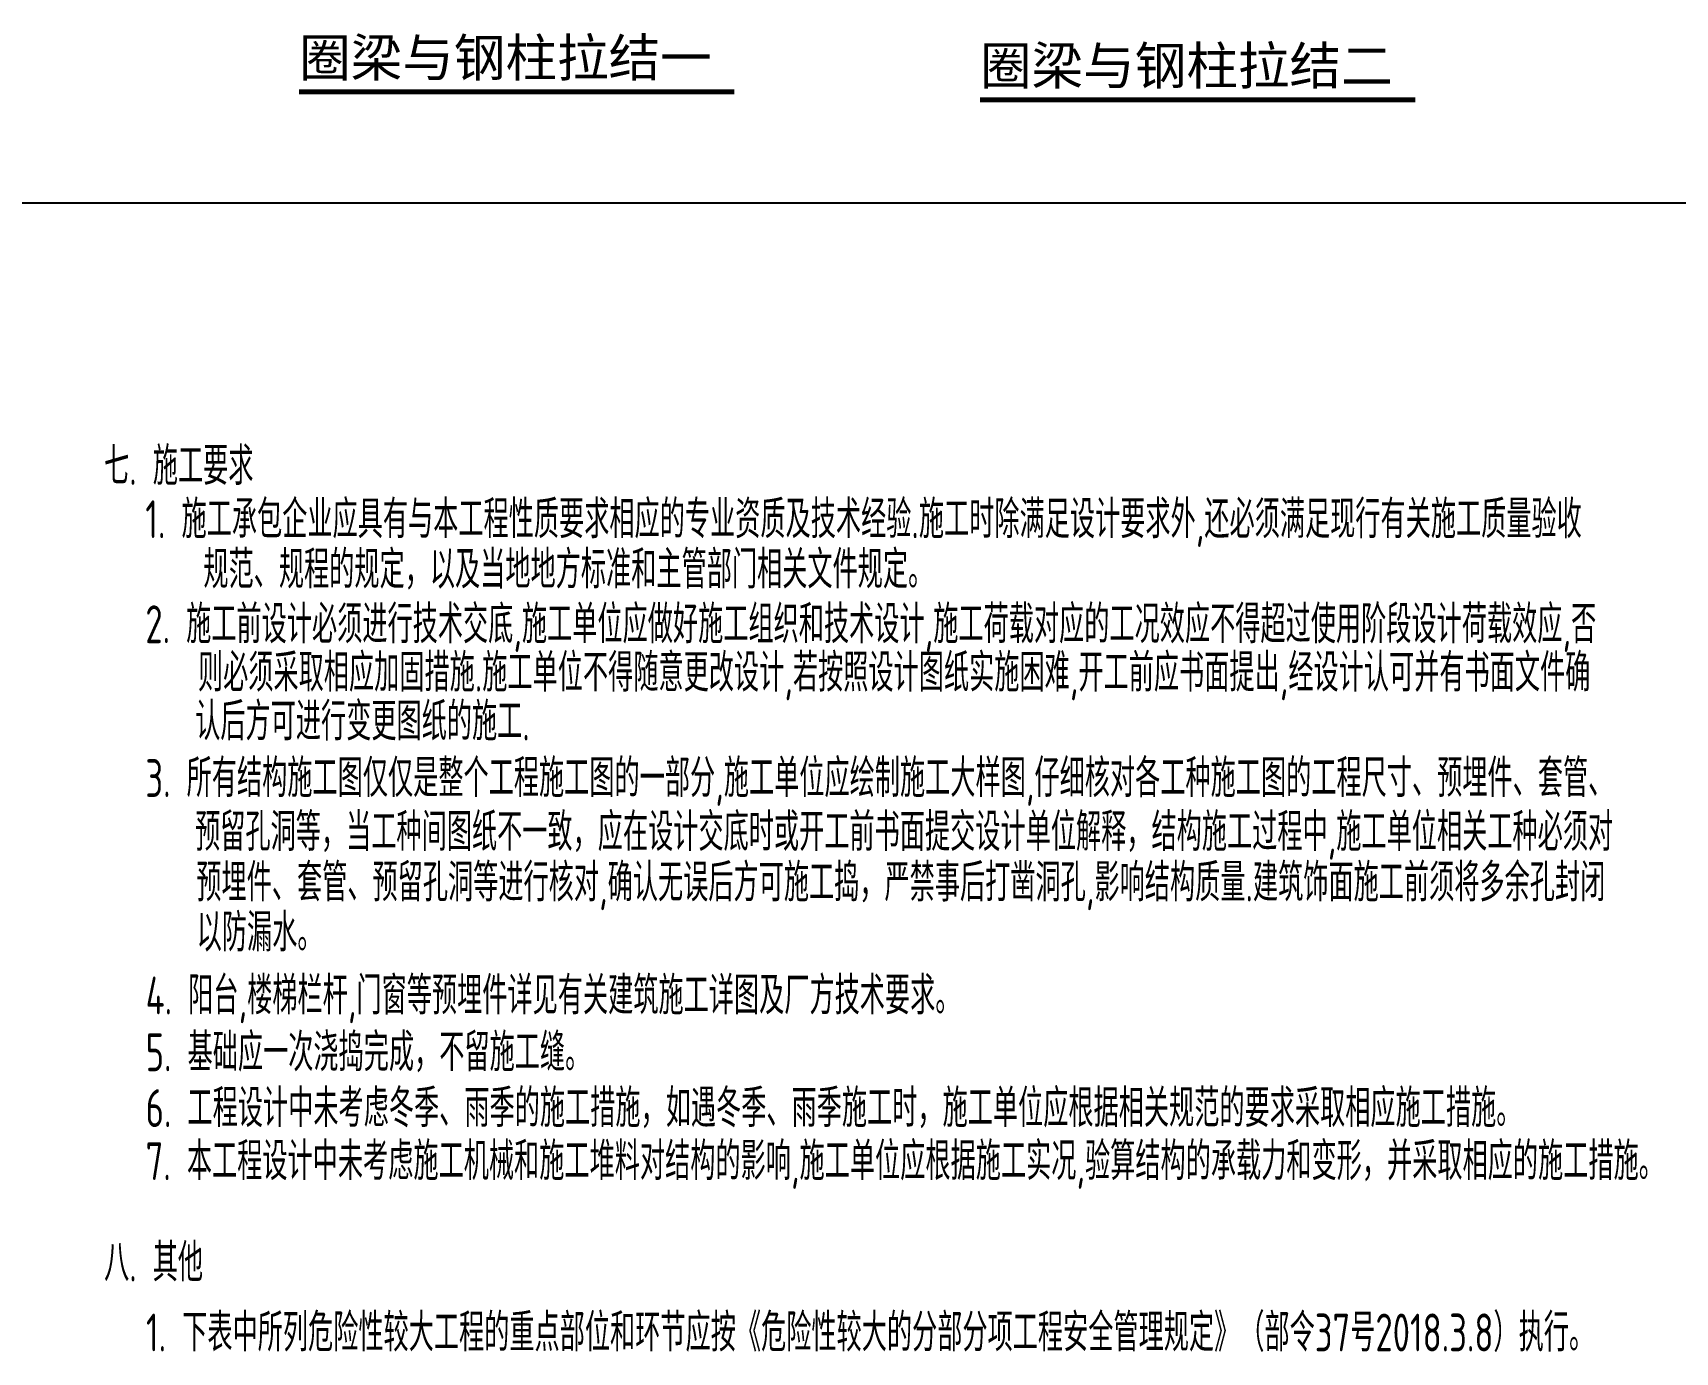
# Model space of a CAD drawing. Extents: x 8844666 to 9156203, y 1662182 to 2655606.
# Drawn here: x 8960084 to 8979611, y 2576781 to 2592469 of the extents above; entities that cross this region are included whole.
import ezdxf

# ---------------------------------------------------------------- set-up
doc = ezdxf.new("R2010")
doc.units = 0
doc.header["$LTSCALE"] = 1000
doc.header["$MEASUREMENT"] = 0
for name, color, linetype in [('DIM_SYMB', 3, 'CONTINUOUS'), ('JZSM', 3, 'CONTINUOUS'), ('PUB_TEXT', 7, 'CONTINUOUS'), ('PUB_TITLE', 4, 'CONTINUOUS')]:
    doc.layers.add(name, color=color, linetype=linetype)
doc.styles.add('-黑体', font='')
doc.styles.add('TSSD_REIN', font='atssdeng.shx', dxfattribs={"width": 0.7, "bigfont": 'atssdchn.shx'})
doc.styles.get('-黑体').set_extended_font_data('SimSun')

msp = doc.modelspace()

# ---------------------------------------------------------------- linework, layer by layer
at = {"layer": 'DIM_SYMB', "const_width": 59.2}
for points in [[(8963249.4, 2591768.5), (8968424.4, 2591768.5)], [(8971345.2, 2591673), (8976520.2, 2591673)]]:
    msp.add_lwpolyline(points, dxfattribs=at)
at = {"layer": 'PUB_TITLE'}
msp.add_line((8907652.8, 2590447.4), (8983252.8, 2590447.4), dxfattribs=at)

# ---------------------------------------------------------------- texts
at = {"layer": 'JZSM', "style": 'TSSD_REIN', "width": 0.7}
for s, p in [('七. 施工要求', (8960931.1, 2587094)), ('1. 施工承包企业应具有与本工程性质要求相应的专业资质及技术经验.施工时除满足设计要求外,还必须满足现行有关施工质量验收', (8961421.8, 2586460.3)), ('规范、规程的规定，以及当地地方标准和主管部门相关文件规定。', (8962111.6, 2585861.9)), ('2. 施工前设计必须进行技术交底,施工单位应做好施工组织和技术设计,施工荷载对应的工况效应不得超过使用阶段设计荷载效应,否', (8961421.8, 2585211.4)), ('则必须采取相应加固措施.施工单位不得随意更改设计,若按照设计图纸实施困难,开工前应书面提出,经设计认可并有书面文件确', (8962047.5, 2584636.2)), ('认后方可进行变更图纸的施工.', (8962014.2, 2584055.9)), ('3. 所有结构施工图仅仅是整个工程施工图的一部分,施工单位应绘制施工大样图,仔细核对各工种施工图的工程尺寸、预埋件、套管、', (8961421.8, 2583382.1)), ('预留孔洞等，当工种间图纸不一致，应在设计交底时或开工前书面提交设计单位解释，结构施工过程中,施工单位相关工种必须对', (8962013.1, 2582741.7)), ('预埋件、套管、预留孔洞等进行核对,确认无误后方可施工捣，严禁事后打凿洞孔,影响结构质量.建筑饰面施工前须将多余孔封闭', (8962028.1, 2582140.8)), ('以防漏水。', (8962032.2, 2581546.3)), ('4. 阳台,楼梯栏杆,门窗等预埋件详见有关建筑施工详图及厂方技术要求。', (8961425.6, 2580797.3)), ('5. 基础应一次浇捣完成，不留施工缝。', (8961425.6, 2580121.7)), ('6. 工程设计中未考虑冬季、雨季的施工措施，如遇冬季、雨季施工时，施工单位应根据相关规范的要求采取相应施工措施。', (8961425.6, 2579458.2)), ('7. 本工程设计中未考虑施工机械和施工堆料对结构的影响,施工单位应根据施工实况,验算结构的承载力和变形，并采取相应的施工措施。', (8961425.6, 2578827.5)), ('八. 其他', (8960931.1, 2577621.7)), ('1. 下表中所列危险性较大工程的重点部位和环节应按《危险性较大的分部分项工程安全管理规定》（部令37号2018.3.8）执行。', (8961429.8, 2576789.9))]:
    msp.add_text(s, height=450, dxfattribs=at).set_placement(p)
at = {"layer": 'PUB_TEXT', "style": '-黑体'}
for s, p in [('圈梁与钢柱拉结一', (8963249.4, 2591949.4)), ('圈梁与钢柱拉结二', (8971345.2, 2591853.9))]:
    msp.add_text(s, height=449.7, dxfattribs=at).set_placement(p)

doc.saveas('drawing.dxf')
